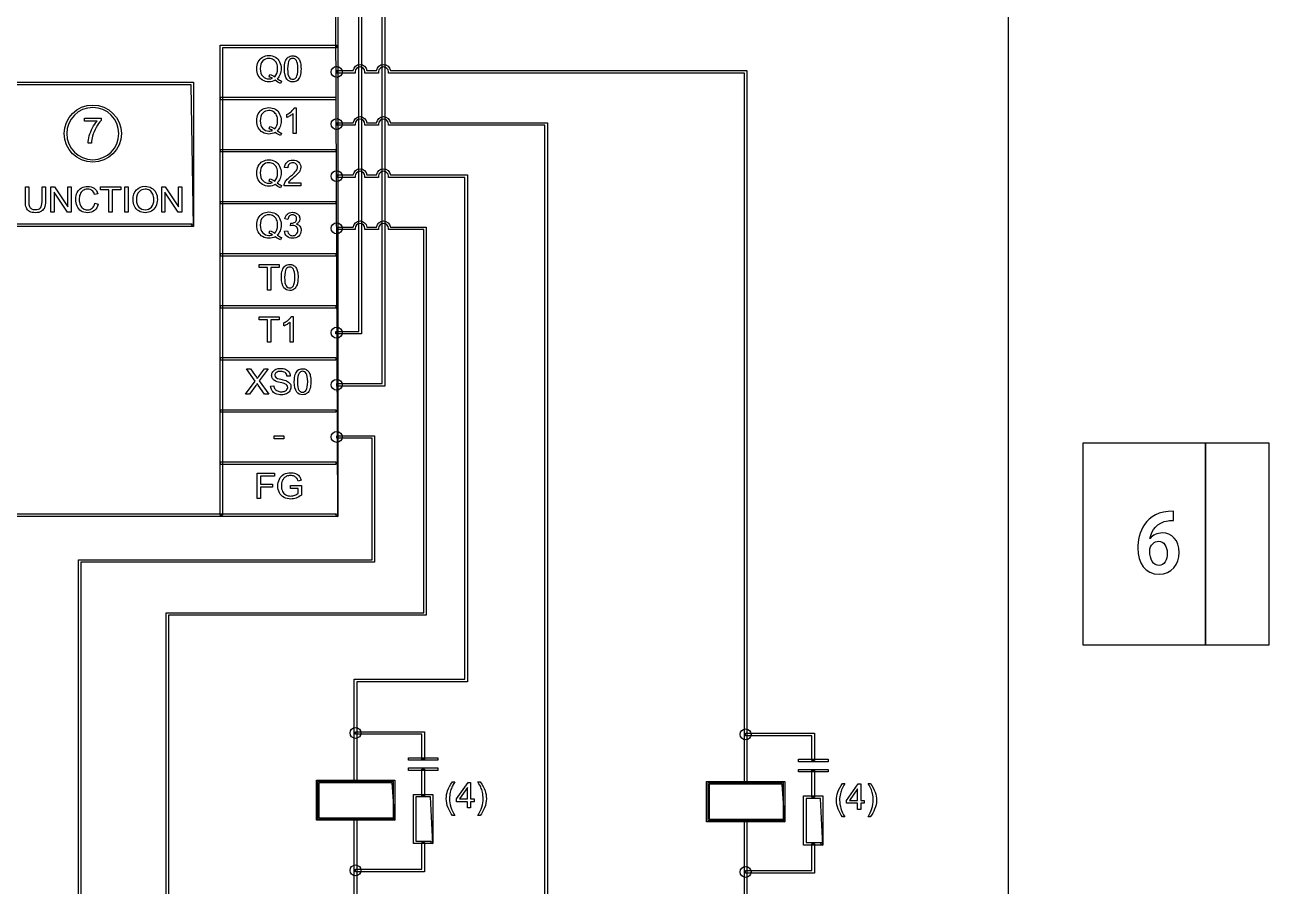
# Model space of a CAD drawing. Extents: x 55 to 793, y 34 to 1048.
# Drawn here: x 467.1 to 793.4, y 632.5 to 858.3 of the extents above; entities that cross this region are included whole.
import ezdxf

# ---------------------------------------------------------------- set-up
doc = ezdxf.new("R2010")
doc.units = 0
doc.layers.add('1', color=7, linetype='CONTINUOUS')

msp = doc.modelspace()

# ---------------------------------------------------------------- linework, layer by layer
at = {"layer": '1', "color": 7}
for points in [[(67.999998, 515.630486), (725.039982, 515.630486), (725.039982, 948.057142), (67.999998, 948.057142)], [(548.88483, 763.612767), (548.88483, 764.279433), (560.827538, 764.279433), (560.827538, 940.425256), (561.494205, 940.425256), (561.494205, 763.612767)], [(420.659676, 729.436381), (420.659676, 882.215017), (549.216966, 882.215017), (549.216966, 729.436381), (548.552899, 881.54835), (421.326342, 881.54835), (421.326342, 730.103047), (548.883632, 730.103047), (548.550299, 729.769714), (549.216966, 729.436381), (548.883632, 729.436381)], [(518.327539, 729.768752), (518.327539, 852.990103), (548.88483, 852.990103), (548.88483, 852.323437), (518.994205, 852.323437), (518.994205, 729.768752)], [(535.183542, 846.785508)], [(536.026651, 846.785508)], [(458.519048, 805.491072), (458.519048, 843.261898), (511.360193, 843.261898), (511.360193, 805.491072), (510.69874, 842.595231), (459.185715, 842.595231), (459.185715, 806.157739), (511.02686, 806.157739), (510.693527, 805.824405), (511.360193, 805.491072), (511.02686, 805.491072)], [(533.319895, 844.206108)], [(518.4275, 838.668767), (518.4275, 839.335433), (548.648854, 839.335433), (548.648854, 838.668767)], [(533.319895, 830.53292)], [(518.4275, 825.014097), (518.4275, 825.680763), (548.648854, 825.680763), (548.648854, 825.014097)], [(484.939504, 822.972767)], [(484.939504, 822.3061)], [(473.980126, 809.184038), (473.980126, 815.864956), (474.887039, 815.864956), (478.396194, 810.61957), (478.396194, 815.864956), (479.243861, 815.864956), (479.243861, 809.184038), (478.336949, 809.184038), (474.827792, 814.433983), (474.827792, 809.184038)], [(489.164758, 809.184038), (489.164758, 815.076554), (486.963559, 815.076554), (486.963559, 815.864956), (492.259195, 815.864956), (492.259195, 815.076554), (490.048882, 815.076554), (490.048882, 809.184038)], [(493.317058, 809.184038), (493.317058, 815.864956), (494.201184, 815.864956), (494.201184, 809.184038)], [(503.0118, 809.184043), (503.0118, 815.864956), (503.918711, 815.864956), (507.427868, 810.61957), (507.427868, 815.864956), (508.275534, 815.864956), (508.275534, 809.184038), (507.368621, 809.184038), (503.859466, 814.433983), (503.859466, 809.184038)], [(533.319895, 816.859734)], [(495.491546, 812.43791)], [(496.403016, 812.424244)], [(485.494036, 811.526461)], [(518.4275, 811.359437), (518.4275, 812.026103), (548.648854, 812.026103), (548.648854, 811.359437)], [(533.319895, 803.186548)], [(535.188095, 804.234766)], [(518.4275, 797.706097), (518.4275, 798.372763), (548.648854, 798.372763), (548.648854, 797.706097)], [(530.731251, 788.797875), (530.731251, 794.69039), (528.530052, 794.69039), (528.530052, 795.478793), (533.825688, 795.478793), (533.825688, 794.69039), (531.615375, 794.69039), (531.615375, 788.797875)], [(534.399537, 792.092762)], [(535.242646, 792.092762)], [(518.4275, 784.051437), (518.4275, 784.718103), (548.648854, 784.718103), (548.648854, 784.051437)], [(530.731251, 775.124688), (530.731251, 781.017204), (528.530052, 781.017204), (528.530052, 781.805607), (533.825688, 781.805607), (533.825688, 781.017204), (531.615375, 781.017204), (531.615375, 775.124688)], [(518.4275, 770.396767), (518.4275, 771.063433), (548.648854, 771.063433), (548.648854, 770.396767)], [(531.577268, 763.597969)], [(537.770776, 764.746389)], [(538.613884, 764.746389)], [(518.4275, 756.743437), (518.4275, 757.410103), (548.648854, 757.410103), (548.648854, 756.743437)], [(481.160873, 544.427688), (481.160873, 718.083931), (558.160871, 718.083931), (558.160871, 749.938097), (548.88483, 749.938097), (548.88483, 750.604763), (558.827538, 750.604763), (558.827538, 717.417264), (481.82754, 717.417264), (481.82754, 544.427688)], [(532.499567, 749.783498), (532.499567, 750.608359), (535.019778, 750.608359), (535.019778, 749.783498)], [(744.559981, 695.786649), (776.639981, 695.786649), (776.639981, 748.666648), (744.559981, 748.666648)], [(776.639981, 695.786649), (793.35998, 695.786649), (793.35998, 748.666648), (776.639981, 748.666648)], [(518.4275, 743.088767), (518.4275, 743.755433), (548.648854, 743.755433), (548.648854, 743.088767)], [(528.040916, 734.10513), (528.040916, 740.786048), (532.54813, 740.786048), (532.54813, 739.997645), (528.92504, 739.997645), (528.92504, 737.928657), (532.060494, 737.928657), (532.060494, 737.140254), (528.92504, 737.140254), (528.92504, 734.10513)], [(764.519534, 716.553419)], [(571.227267, 665.827437), (571.227267, 672.327437), (553.82883, 672.327437), (553.82883, 672.994103), (571.893934, 672.994103), (571.893934, 665.827437)], [(673.502003, 665.446097), (673.502003, 671.946097), (656.10617, 671.946097), (656.10617, 672.612763), (674.16867, 672.612763), (674.16867, 665.446097)], [(567.68483, 665.494097), (567.68483, 666.160763), (575.43483, 666.160763), (575.43483, 665.494097)], [(669.96083, 665.112767), (669.96083, 665.779433), (677.71083, 665.779433), (677.71083, 665.112767)], [(567.68483, 662.827437), (567.68483, 663.494103), (575.43483, 663.494103), (575.43483, 662.827437)], [(571.226167, 656.202437), (571.226167, 663.16077), (571.892833, 663.16077), (571.892833, 656.202437)], [(669.96083, 662.446097), (669.96083, 663.112763), (677.71083, 663.112763), (677.71083, 662.446097)], [(673.502167, 655.818493), (673.502167, 662.77943), (674.168833, 662.77943), (674.168833, 655.818493)], [(543.560713, 649.759303), (543.560713, 660.285342), (564.094565, 660.285342), (564.094565, 649.759303), (563.448739, 659.618676), (544.227379, 659.618676), (544.227379, 650.425969), (563.761232, 650.425969), (563.427899, 650.092636), (564.094565, 649.759303), (563.761232, 649.759303)], [(543.894153, 650.091383), (563.760819, 650.091383), (563.760819, 659.951382), (543.894153, 659.951382)], [(583.193471, 653.011345), (583.193471, 654.610945), (580.294998, 654.610945), (580.294998, 655.362886), (583.343857, 659.692271), (584.013788, 659.692271), (584.013788, 655.362886), (584.916146, 655.362886), (584.916146, 654.610945), (584.013788, 654.610945), (584.013788, 653.011345)], [(645.839363, 649.376489), (645.839363, 659.902529), (666.370603, 659.902529), (666.370603, 649.376489), (665.724776, 659.235862), (646.50603, 659.235862), (646.50603, 650.043156), (666.03727, 650.043156), (665.703936, 649.709823), (666.370603, 649.376489), (666.03727, 649.376489)], [(646.171483, 649.708716), (666.03815, 649.708716), (666.03815, 659.570049), (646.171483, 659.570049)], [(685.469335, 652.628714), (685.469335, 654.228301), (682.570862, 654.228301), (682.570862, 654.980242), (685.619734, 659.309627), (686.289653, 659.309627), (686.289653, 654.980242), (687.192011, 654.980242), (687.192011, 654.228301), (686.289653, 654.228301), (686.289653, 652.628714)], [(569.004788, 643.646097), (569.004788, 656.536721), (574.114163, 656.536721), (574.114163, 643.646097), (573.465726, 655.870055), (569.671455, 655.870055), (569.671455, 644.312763), (573.78083, 644.312763), (573.447497, 643.97943), (574.114163, 643.646097), (573.78083, 643.646097)], [(583.193471, 655.362886), (583.193471, 658.375224), (581.101649, 655.362886)], [(671.282128, 643.264767), (671.282128, 656.152787), (676.391503, 656.152787), (676.391503, 643.264767), (675.743066, 655.486121), (671.948795, 655.486121), (671.948795, 643.931433), (676.05817, 643.931433), (675.724837, 643.5981), (676.391503, 643.264767), (676.05817, 643.264767)], [(685.469335, 654.980242), (685.469335, 657.99258), (683.377513, 654.980242)], [(553.496837, 544.431314), (553.496837, 650.09277), (554.163503, 650.09277), (554.163503, 544.431314)], [(586.519849, 651.047181)], [(655.774167, 544.428853), (655.774167, 649.7101), (656.440833, 649.7101), (656.440833, 544.428853)], [(688.795713, 650.664537)], [(553.82773, 636.284118), (553.82773, 636.950784), (571.226167, 636.950784), (571.226167, 643.97943), (571.892833, 643.97943), (571.892833, 636.284118)], [(656.106334, 635.902788), (656.106334, 636.569454), (673.502167, 636.569454), (673.502167, 643.5981), (674.168833, 643.5981), (674.168833, 635.902788)]]:
    msp.add_lwpolyline(points, close=True, dxfattribs=at)
for points in [[(548.649083, 777.287876), (548.649083, 777.954543), (554.688136, 777.954543), (554.688136, 885.748811), (408.695953, 885.748811), (408.695953, 886.082144)], [(409.224607, 886.415478), (555.354803, 886.415478), (555.354803, 777.287876), (548.649083, 777.287876)], [(531.159713, 844.693733), (531.373909, 845.336304)], [(553.741601, 845.99143), (553.741601, 845.658097), (548.88483, 845.658097), (548.88483, 846.324763), (553.212955, 846.324763)], [(559.879621, 845.99143), (559.879621, 845.658097), (556.304101, 845.658097), (556.304101, 845.99143)], [(556.832746, 846.324763), (559.350976, 846.324763)], [(655.772849, 659.569555), (655.772849, 845.658097), (562.444726, 845.658097), (562.444726, 845.99143)], [(562.973371, 846.324763), (656.439515, 846.324763), (656.439515, 659.569555), (655.772849, 659.569555)], [(534.454673, 843.586322), (534.194905, 842.971095)], [(537.74477, 836.525695), (538.273422, 836.525695), (538.273422, 829.817433)], [(482.784894, 833.102807), (482.784894, 833.891207), (487.109825, 833.891207), (487.109825, 833.253195)], [(486.057076, 833.102807), (482.784894, 833.102807)], [(535.812455, 834.055669), (535.812455, 834.848629)], [(538.273422, 829.817433), (537.4531, 829.817433), (537.4531, 835.044591)], [(553.741601, 832.31677), (553.741601, 831.983437), (548.88483, 831.983437), (548.88483, 832.650103), (553.212955, 832.650103)], [(559.879621, 832.31677), (559.879621, 831.983437), (556.304101, 831.983437), (556.304101, 832.31677)], [(556.832746, 832.650103), (559.350976, 832.650103)], [(603.494203, 615.681362), (603.494203, 831.983437), (562.444726, 831.983437), (562.444726, 832.31677)], [(562.973371, 832.650103), (604.16087, 832.650103), (604.16087, 615.681362), (603.494203, 615.681362)], [(531.159713, 831.020545), (531.373909, 831.663117)], [(534.454673, 829.913135), (534.194905, 829.297908)], [(484.562263, 827.2969), (483.719152, 827.2969)], [(536.076782, 820.83365), (535.233674, 820.920237)], [(553.741601, 818.64343), (553.741601, 818.310097), (548.88483, 818.310097), (548.88483, 818.976763), (553.212955, 818.976763)], [(562.973371, 818.976763), (583.16087, 818.976763), (583.16087, 686.083537), (554.160872, 686.083537), (554.160872, 659.950727), (553.494205, 659.950727)], [(556.832746, 818.976763), (559.350976, 818.976763)], [(467.2651, 812.004972), (467.2651, 815.864956), (468.149225, 815.864956), (468.149225, 812.009529)], [(471.635595, 815.864956), (472.519719, 815.864956), (472.519719, 812.004972)], [(471.635595, 812.009529), (471.635595, 815.864956)], [(531.159713, 817.347359), (531.373909, 817.98993)], [(534.454673, 816.239949), (534.194905, 815.624721)], [(539.494791, 816.93265), (539.494791, 816.144247), (535.078722, 816.144247)], [(536.218061, 816.932649), (539.494791, 816.93265)], [(553.494205, 659.950727), (553.494205, 686.750204), (582.494204, 686.750204), (582.494204, 818.310097), (562.444726, 818.310097), (562.444726, 818.64343)], [(559.879621, 818.64343), (559.879621, 818.310097), (556.304101, 818.310097), (556.304101, 818.64343)], [(486.264228, 814.032945), (485.393775, 813.827869)], [(485.494036, 811.526461), (486.378162, 811.303156)], [(536.090449, 807.301791), (535.270127, 807.447622)], [(536.805957, 805.633791), (536.897103, 806.353836)], [(562.973371, 805.303433), (572.384829, 805.303433), (572.384829, 703.529999), (504.827539, 703.529999), (504.827539, 616.063851), (504.160872, 616.063851)], [(504.160872, 616.063851), (504.160872, 704.196665), (571.718163, 704.196665), (571.718163, 804.636767), (562.444726, 804.636767), (562.444726, 804.9701)], [(531.159713, 803.674173), (531.373909, 804.316744)], [(534.454673, 802.566762), (534.194905, 801.951535)], [(535.188099, 804.234719), (536.008421, 804.34409)], [(553.741601, 804.9701), (553.741601, 804.636767), (548.88483, 804.636767), (548.88483, 805.303433), (553.212955, 805.303433)], [(559.879621, 804.9701), (559.879621, 804.636767), (556.304101, 804.636767), (556.304101, 804.9701)], [(556.832746, 805.303433), (559.350976, 805.303433)], [(535.02845, 779.362924), (535.02845, 780.155884)], [(537.489418, 775.124688), (536.669096, 775.124688), (536.669096, 780.351846)], [(536.960766, 781.83295), (537.489418, 781.83295), (537.489418, 775.124688)], [(524.973601, 761.451502), (527.557616, 764.933235), (525.278944, 768.132421), (526.331691, 768.132421), (527.543944, 766.418897)], [(528.610362, 766.359653), (529.95478, 768.132421), (530.916379, 768.132421), (528.569347, 764.983366), (531.098674, 761.451502), (530.004911, 761.451502), (528.32325, 763.83494)], [(527.712566, 763.780253), (526.035464, 761.451502), (524.973601, 761.451502)], [(531.577268, 763.597963), (532.411262, 763.670881)], [(536.695168, 766.250281), (535.847502, 766.186483)], [(536.822554, 736.725544), (536.822554, 737.50939), (539.652666, 737.513923), (539.652666, 735.034783)], [(539.552404, 738.917554), (538.754869, 738.698807)], [(538.78677, 735.481393), (538.78677, 736.72552), (536.822554, 736.725544)], [(768.269534, 728.397165), (768.269534, 730.834665)], [(762.175784, 723.678415), (762.113284, 723.678419)], [(579.25052, 659.806202), (579.838412, 659.806202)], [(585.931957, 659.806202), (586.519849, 659.806202)], [(681.526385, 659.423558), (682.114277, 659.423558)], [(688.207821, 659.423558), (688.795713, 659.423558)], [(579.838412, 651.047181), (579.25052, 651.047181)], [(586.519849, 651.047181), (585.931957, 651.047181)], [(682.114277, 650.664537), (681.526385, 650.664537)], [(688.795713, 650.664537), (688.207821, 650.664537)]]:
    msp.add_lwpolyline(points, dxfattribs=at)
for points in [[(527.937669, 846.83108), (527.937669, 847.490361), (528.071352, 848.090398), (528.338716, 848.631191)], [(528.338716, 848.631191), (528.60608, 849.171983), (528.985859, 849.583654), (529.478052, 849.866204)], [(529.500839, 848.849939), (529.066372, 848.40029), (528.849139, 847.727337), (528.849139, 846.83108)], [(529.478052, 849.866204), (529.973284, 850.148752), (530.526242, 850.290027), (531.136927, 850.290027)], [(531.141484, 849.528967), (530.482188, 849.528967), (529.935306, 849.302624), (529.500839, 848.849939)], [(531.136927, 850.290027), (531.753687, 850.290027), (532.309683, 850.142676), (532.804915, 849.847975)], [(532.330951, 849.191731), (531.978516, 849.416555), (531.582027, 849.528967), (531.141484, 849.528967)], [(533.1376, 848.252939), (532.955307, 848.657015), (532.686423, 848.969946), (532.330951, 849.191731)], [(532.804915, 849.847975), (533.300146, 849.556311), (533.676887, 849.146159), (533.935136, 848.617519)], [(533.415598, 846.835637), (533.415598, 847.37643), (533.322932, 847.848864), (533.1376, 848.252939)], [(533.935136, 848.617519), (534.196424, 848.091917), (534.327068, 847.497956), (534.327068, 846.835637)], [(535.183542, 846.785508), (535.183542, 847.575429), (535.264055, 848.210405), (535.425081, 848.690435)], [(535.425081, 848.690435), (535.589146, 849.173503), (535.830685, 849.545677), (536.1497, 849.806959)], [(536.450484, 849.041342), (536.167928, 848.634228), (536.026651, 847.882284), (536.026651, 846.785508)], [(536.1497, 849.806959), (536.471751, 850.068241), (536.875836, 850.198882), (537.361953, 850.198882)], [(537.352838, 849.519853), (536.976098, 849.519853), (536.675313, 849.360349), (536.450484, 849.041342)], [(538.309881, 848.977541), (538.054669, 849.339082), (537.735655, 849.519853), (537.352838, 849.519853)], [(537.361953, 850.198882), (537.720464, 850.198882), (538.034921, 850.125966), (538.305324, 849.980134)], [(538.305324, 849.980134), (538.575726, 849.837341), (538.799036, 849.629227), (538.975254, 849.355793)], [(538.697255, 846.785508), (538.697255, 847.885322), (538.56813, 848.616), (538.309881, 848.977541)], [(538.975254, 849.355793), (539.151471, 849.085396), (539.28971, 848.754236), (539.389972, 848.362313)], [(539.389972, 848.362313), (539.490233, 847.973429), (539.540364, 847.447827), (539.540364, 846.785508)], [(528.334159, 845.04464), (528.069833, 845.573281), (527.937669, 846.16876), (527.937669, 846.83108)], [(529.473495, 843.814185), (528.981302, 844.105848), (528.601523, 844.516), (528.334159, 845.04464)], [(528.849139, 846.83108), (528.849139, 845.962165), (529.063334, 845.295289), (529.491724, 844.83045)], [(531.373909, 845.336304), (531.884332, 845.19351), (532.305126, 844.980839), (532.636292, 844.69829)], [(532.636292, 844.69829), (533.15583, 845.172243), (533.415598, 845.884692), (533.415598, 846.835637)], [(534.076414, 845.349975), (533.909311, 844.912481), (533.657138, 844.531191), (533.319895, 844.206108)], [(534.327068, 846.835637), (534.327068, 846.28573), (534.243517, 845.790509), (534.076414, 845.349975)], [(535.844356, 844.06939), (535.403813, 844.625374), (535.183542, 845.530746), (535.183542, 846.785508)], [(536.026651, 846.785508), (536.026651, 845.688731), (536.154256, 844.958052), (536.409468, 844.593473)], [(538.309881, 844.59803), (538.56813, 844.96261), (538.697255, 845.691769), (538.697255, 846.785508)], [(539.540364, 846.785508), (539.540364, 846.001661), (539.459851, 845.368204), (539.298825, 844.885136)], [(547.4515, 845.99143), (547.4515, 846.782097), (548.092833, 847.42343), (548.884833, 847.42343)], [(548.884833, 844.55943), (548.092833, 844.55943), (547.4515, 845.200763), (547.4515, 845.99143)], [(548.884833, 847.42343), (549.674167, 847.42343), (550.3155, 846.782097), (550.3155, 845.99143)], [(550.3155, 845.99143), (550.3155, 845.200763), (549.674167, 844.55943), (548.884833, 844.55943)], [(553.212955, 846.324763), (553.390464, 847.216895), (554.080225, 847.941951), (555.022851, 847.941951)], [(555.022851, 847.275284), (554.31122, 847.275284), (553.741601, 846.703393), (553.741601, 845.99143)], [(555.022851, 847.941951), (555.966412, 847.941951), (556.655174, 847.216895), (556.832746, 846.324763)], [(556.304101, 845.99143), (556.304101, 846.703393), (555.736084, 847.275284), (555.022851, 847.275284)], [(559.350976, 846.324763), (559.528637, 847.21718), (560.218158, 847.941951), (561.160871, 847.941951)], [(561.160871, 847.275284), (560.449241, 847.275284), (559.879621, 846.703061), (559.879621, 845.99143)], [(561.160871, 847.941951), (562.103584, 847.941951), (562.795959, 847.217016), (562.973371, 846.324763)], [(562.444726, 845.99143), (562.444726, 846.703393), (561.872502, 847.275284), (561.160871, 847.275284)], [(531.118698, 843.37669), (530.514089, 843.37669), (529.965688, 843.522522), (529.473495, 843.814185)], [(529.491724, 844.83045), (529.923153, 844.365611), (530.473073, 844.133191), (531.141484, 844.133191)], [(532.759341, 843.791398), (532.26411, 843.514926), (531.717228, 843.37669), (531.118698, 843.37669)], [(531.141484, 844.133191), (531.457459, 844.133191), (531.755206, 844.192435), (532.034723, 844.310924)], [(532.034723, 844.310924), (531.758245, 844.490176), (531.466575, 844.617779), (531.159713, 844.693733)], [(534.194905, 842.971095), (533.714865, 843.14427), (533.236344, 843.417705), (532.759341, 843.791398)], [(533.319895, 844.206108), (533.730055, 843.923559), (534.108315, 843.716963), (534.454673, 843.586322)], [(537.361953, 843.37669), (536.717848, 843.37669), (536.211983, 843.60759), (535.844356, 844.06939)], [(536.409468, 844.593473), (536.667717, 844.231932), (536.985212, 844.051161), (537.361953, 844.051161)], [(537.361953, 844.051161), (537.738693, 844.051161), (538.054669, 844.233451), (538.309881, 844.59803)], [(538.574207, 843.768612), (538.255193, 843.507331), (537.851108, 843.37669), (537.361953, 843.37669)], [(539.298825, 844.885136), (539.137799, 844.405108), (538.896259, 844.032933), (538.574207, 843.768612)], [(477.439504, 829.8061), (477.439504, 833.94492), (480.802031, 837.3061), (484.939504, 837.3061)], [(484.939504, 836.639433), (481.162318, 836.639433), (478.10617, 833.584605), (478.10617, 829.8061)], [(484.939504, 837.3061), (489.076976, 837.3061), (492.439503, 833.94492), (492.439503, 829.8061)], [(491.772837, 829.8061), (491.772837, 833.584605), (488.716689, 836.639433), (484.939504, 836.639433)], [(528.338716, 834.958003), (528.60608, 835.498796), (528.985859, 835.910467), (529.478052, 836.193016)], [(529.500839, 835.176751), (529.066372, 834.727103), (528.849139, 834.05415), (528.849139, 833.157892)], [(529.478052, 836.193016), (529.973284, 836.475565), (530.526242, 836.61684), (531.136927, 836.61684)], [(531.141484, 835.85578), (530.482188, 835.85578), (529.935306, 835.629437), (529.500839, 835.176751)], [(531.136927, 836.61684), (531.753687, 836.61684), (532.309683, 836.469489), (532.804915, 836.174787)], [(532.330951, 835.518544), (531.978516, 835.743368), (531.582027, 835.85578), (531.141484, 835.85578)], [(533.1376, 834.579752), (532.955307, 834.983828), (532.686423, 835.296758), (532.330951, 835.518544)], [(532.804915, 836.174787), (533.300146, 835.883124), (533.676887, 835.472972), (533.935136, 834.944331)], [(535.812455, 834.848629), (536.271228, 835.064339), (536.672275, 835.325621), (537.015595, 835.632475)], [(537.015595, 835.632475), (537.358915, 835.93933), (537.601973, 836.237069), (537.74477, 836.525695)], [(484.87672, 831.352832), (485.247385, 832.04553), (485.640837, 832.628855), (486.057076, 833.102807)], [(487.109825, 833.253195), (486.684472, 832.800511), (486.262157, 832.198957), (485.84288, 831.448533)], [(527.937669, 833.157892), (527.937669, 833.817173), (528.071352, 834.41721), (528.338716, 834.958003)], [(528.334159, 831.371453), (528.069833, 831.900093), (527.937669, 832.495573), (527.937669, 833.157892)], [(528.849139, 833.157892), (528.849139, 832.288978), (529.063334, 831.622101), (529.491724, 831.157263)], [(532.636292, 831.025103), (533.15583, 831.499056), (533.415598, 832.211505), (533.415598, 833.16245)], [(533.415598, 833.16245), (533.415598, 833.703242), (533.322932, 834.175677), (533.1376, 834.579752)], [(533.935136, 834.944331), (534.196424, 834.418729), (534.327068, 833.824769), (534.327068, 833.16245)], [(534.327068, 833.16245), (534.327068, 832.612542), (534.243517, 832.117322), (534.076414, 831.676788)], [(536.673794, 834.479493), (536.35478, 834.291127), (536.067667, 834.149852), (535.812455, 834.055669)], [(537.4531, 835.044591), (537.255615, 834.856225), (536.995846, 834.667859), (536.673794, 834.479493)], [(547.4515, 832.31677), (547.4515, 833.107437), (548.092833, 833.74877), (548.884833, 833.74877)], [(548.884833, 830.88477), (548.092833, 830.88477), (547.4515, 831.526103), (547.4515, 832.31677)], [(548.884833, 833.74877), (549.674167, 833.74877), (550.3155, 833.107437), (550.3155, 832.31677)], [(550.3155, 832.31677), (550.3155, 831.526103), (549.674167, 830.88477), (548.884833, 830.88477)], [(553.212955, 832.650103), (553.390464, 833.542235), (554.080225, 834.267291), (555.022851, 834.267291)], [(555.022851, 833.600624), (554.31122, 833.600624), (553.741601, 833.028733), (553.741601, 832.31677)], [(555.022851, 834.267291), (555.966412, 834.267291), (556.655174, 833.542235), (556.832746, 832.650103)], [(556.304101, 832.31677), (556.304101, 833.028733), (555.736084, 833.600624), (555.022851, 833.600624)], [(559.350976, 832.650103), (559.528637, 833.54252), (560.218158, 834.267291), (561.160871, 834.267291)], [(561.160871, 833.600624), (560.449241, 833.600624), (559.879621, 833.028401), (559.879621, 832.31677)], [(561.160871, 834.267291), (562.103584, 834.267291), (562.795959, 833.542356), (562.973371, 832.650103)], [(562.444726, 832.31677), (562.444726, 833.028733), (561.872502, 833.600624), (561.160871, 833.600624)], [(484.939504, 822.3061), (480.801956, 822.3061), (477.439504, 825.668552), (477.439504, 829.8061)], [(478.10617, 829.8061), (478.10617, 826.028989), (481.162393, 822.972767), (484.939504, 822.972767)], [(483.719152, 827.2969), (483.728266, 827.8225), (483.831566, 828.457474), (484.029052, 829.201821)], [(484.029052, 829.201821), (484.226537, 829.946168), (484.509094, 830.663171), (484.87672, 831.352832)], [(484.87672, 829.133462), (484.712656, 828.574442), (484.607836, 827.962255), (484.562263, 827.2969)], [(485.84288, 831.448533), (485.426641, 830.69811), (485.104588, 829.92642), (484.87672, 829.133462)], [(492.439503, 829.8061), (492.439503, 825.668552), (489.077051, 822.3061), (484.939504, 822.3061)], [(484.939504, 822.972767), (488.716614, 822.972767), (491.772837, 826.028989), (491.772837, 829.8061)], [(529.473495, 830.140997), (528.981302, 830.432661), (528.601523, 830.842813), (528.334159, 831.371453)], [(531.118698, 829.703502), (530.514089, 829.703502), (529.965688, 829.849334), (529.473495, 830.140997)], [(529.491724, 831.157263), (529.923153, 830.692424), (530.473073, 830.460004), (531.141484, 830.460004)], [(532.759341, 830.118211), (532.26411, 829.841739), (531.717228, 829.703502), (531.118698, 829.703502)], [(531.141484, 830.460004), (531.457459, 830.460004), (531.755206, 830.519249), (532.034723, 830.637737)], [(532.034723, 830.637737), (531.758245, 830.816989), (531.466575, 830.944591), (531.159713, 831.020545)], [(531.373909, 831.663117), (531.884332, 831.520323), (532.305126, 831.307652), (532.636292, 831.025103)], [(534.194905, 829.297908), (533.714865, 829.471083), (533.236344, 829.744517), (532.759341, 830.118211)], [(534.076414, 831.676788), (533.909311, 831.239293), (533.657138, 830.858004), (533.319895, 830.53292)], [(533.319895, 830.53292), (533.730055, 830.250371), (534.108315, 830.043776), (534.454673, 829.913135)], [(528.338716, 821.284817), (528.60608, 821.82561), (528.985859, 822.237281), (529.478052, 822.51983)], [(529.478052, 822.51983), (529.973284, 822.802379), (530.526242, 822.943653), (531.136927, 822.943653)], [(531.141484, 822.182594), (530.482188, 822.182594), (529.935306, 821.956251), (529.500839, 821.503565)], [(531.136927, 822.943653), (531.753687, 822.943653), (532.309683, 822.796302), (532.804915, 822.501601)], [(532.330951, 821.845358), (531.978516, 822.070182), (531.582027, 822.182594), (531.141484, 822.182594)], [(532.804915, 822.501601), (533.300146, 822.209937), (533.676887, 821.799785), (533.935136, 821.271145)], [(535.233674, 820.920237), (535.291398, 821.549137), (535.508632, 822.027647), (535.885375, 822.355769)], [(535.885375, 822.355769), (536.262115, 822.686928), (536.76798, 822.852508), (537.40297, 822.852508)], [(537.384741, 822.173479), (536.989771, 822.173479), (536.673795, 822.054991), (536.436814, 821.818014)], [(538.291653, 821.836243), (538.060748, 822.061067), (537.758444, 822.173479), (537.384741, 822.173479)], [(537.40297, 822.852508), (538.044037, 822.852508), (538.551421, 822.674776), (538.925123, 822.319311)], [(538.925123, 822.319311), (539.298826, 821.963846), (539.485677, 821.523312), (539.485677, 820.99771)], [(527.937669, 819.484706), (527.937669, 820.143987), (528.071352, 820.744024), (528.338716, 821.284817)], [(528.334159, 817.698267), (528.069833, 818.226907), (527.937669, 818.822387), (527.937669, 819.484706)], [(529.500839, 821.503565), (529.066372, 821.053917), (528.849139, 820.380964), (528.849139, 819.484706)], [(528.849139, 819.484706), (528.849139, 818.615792), (529.063334, 817.948915), (529.491724, 817.484076)], [(533.1376, 820.906566), (532.955307, 821.310641), (532.686423, 821.623572), (532.330951, 821.845358)], [(532.636292, 817.351916), (533.15583, 817.82587), (533.415598, 818.538319), (533.415598, 819.489263)], [(533.415598, 819.489263), (533.415598, 820.030056), (533.322932, 820.50249), (533.1376, 820.906566)], [(533.935136, 821.271145), (534.196424, 820.745543), (534.327068, 820.151582), (534.327068, 819.489263)], [(534.327068, 819.489263), (534.327068, 818.939356), (534.243517, 818.444135), (534.076414, 818.003602)], [(536.436814, 821.818014), (536.199831, 821.581038), (536.079821, 821.252916), (536.076782, 820.83365)], [(536.787729, 818.614273), (537.513866, 819.209752), (538.00454, 819.680667), (538.259752, 820.027018)], [(538.774732, 819.393561), (538.522558, 819.107973), (538.101763, 818.716051), (537.512347, 818.217792)], [(538.259752, 820.027018), (538.514963, 820.376406), (538.642568, 820.706047), (538.642568, 821.01594)], [(538.642568, 821.01594), (538.642568, 821.341023), (538.525596, 821.614457), (538.291653, 821.836243)], [(539.321613, 820.209307), (539.212236, 819.951063), (539.029943, 819.679148), (538.774732, 819.393561)], [(539.485677, 820.99771), (539.485677, 820.730352), (539.430989, 820.467551), (539.321613, 820.209307)], [(547.4515, 818.64343), (547.4515, 819.434097), (548.092833, 820.07543), (548.884833, 820.07543)], [(548.884833, 820.07543), (549.674167, 820.07543), (550.3155, 819.434097), (550.3155, 818.64343)], [(553.212955, 818.976763), (553.390755, 819.868351), (554.080726, 820.591347), (555.022851, 820.591347)], [(555.022851, 819.92468), (554.310888, 819.92468), (553.741601, 819.355393), (553.741601, 818.64343)], [(555.022851, 820.591347), (555.965911, 820.591347), (556.654882, 819.868351), (556.832746, 818.976763)], [(556.304101, 818.64343), (556.304101, 819.355393), (555.736415, 819.92468), (555.022851, 819.92468)], [(559.350976, 818.976763), (559.528928, 819.868637), (560.218659, 820.591347), (561.160871, 820.591347)], [(561.160871, 819.92468), (560.448909, 819.92468), (559.879621, 819.355061), (559.879621, 818.64343)], [(561.160871, 820.591347), (562.103083, 820.591347), (562.795668, 819.868474), (562.973371, 818.976763)], [(562.444726, 818.64343), (562.444726, 819.355393), (561.872834, 819.92468), (561.160871, 819.92468)], [(480.86833, 814.392967), (481.135695, 814.912492), (481.513955, 815.305934), (482.00311, 815.573293)], [(482.00311, 815.573293), (482.495303, 815.84369), (483.036108, 815.978888), (483.625525, 815.978888)], [(483.625525, 815.978888), (484.293936, 815.978888), (484.856008, 815.808751), (485.311742, 815.468477)], [(496.384786, 815.040096), (496.980279, 815.668996), (497.748951, 815.983445), (498.690803, 815.983445)], [(498.690803, 815.983445), (499.307563, 815.983445), (499.863559, 815.836095), (500.358791, 815.541393)], [(529.473495, 816.467811), (528.981302, 816.759475), (528.601523, 817.169627), (528.334159, 817.698267)], [(531.118698, 816.030316), (530.514089, 816.030316), (529.965688, 816.176148), (529.473495, 816.467811)], [(529.491724, 817.484076), (529.923153, 817.019237), (530.473073, 816.786818), (531.141484, 816.786818)], [(532.759341, 816.445025), (532.26411, 816.168553), (531.717228, 816.030316), (531.118698, 816.030316)], [(531.141484, 816.786818), (531.457459, 816.786818), (531.755206, 816.846062), (532.034723, 816.964551)], [(532.034723, 816.964551), (531.758245, 817.143802), (531.466575, 817.271405), (531.159713, 817.347359)], [(531.373909, 817.98993), (531.884332, 817.847137), (532.305126, 817.634465), (532.636292, 817.351916)], [(534.194905, 815.624721), (533.714865, 815.797896), (533.236344, 816.071331), (532.759341, 816.445025)], [(534.076414, 818.003602), (533.909311, 817.566107), (533.657138, 817.184817), (533.319895, 816.859734)], [(533.319895, 816.859734), (533.730055, 816.577185), (534.108315, 816.37059), (534.454673, 816.239949)], [(535.078722, 816.144247), (535.072678, 816.341727), (535.10458, 816.531612), (535.174429, 816.713902)], [(535.174429, 816.713902), (535.286843, 817.01468), (535.466098, 817.310901), (535.712195, 817.602565)], [(535.712195, 817.602565), (535.96133, 817.894228), (536.319841, 818.231464), (536.787729, 818.614273)], [(536.564419, 817.374702), (536.42466, 817.22887), (536.309207, 817.081519), (536.218061, 816.932649)], [(537.512347, 818.217792), (537.020153, 817.804602), (536.704177, 817.523572), (536.564419, 817.374702)], [(548.884833, 817.21143), (548.092833, 817.21143), (547.4515, 817.852763), (547.4515, 818.64343)], [(550.3155, 818.64343), (550.3155, 817.852763), (549.674167, 817.21143), (548.884833, 817.21143)], [(480.471842, 812.574627), (480.471842, 813.270366), (480.604005, 813.876479), (480.86833, 814.392967)], [(480.822757, 810.78363), (480.588814, 811.339614), (480.471842, 811.936613), (480.471842, 812.574627)], [(481.592949, 813.859769), (481.45319, 813.44658), (481.38331, 813.019718), (481.38331, 812.579184)], [(481.38331, 812.579184), (481.38331, 812.011048), (481.465343, 811.514309), (481.629407, 811.088967)], [(482.317567, 814.853248), (481.974247, 814.607158), (481.732707, 814.275998), (481.592949, 813.859769)], [(483.607296, 815.222386), (483.093835, 815.222386), (482.663925, 815.09934), (482.317567, 814.853248)], [(484.719287, 814.889706), (484.424579, 815.111493), (484.053915, 815.222386), (483.607296, 815.222386)], [(485.393775, 813.827869), (485.238825, 814.313975), (485.013996, 814.667921), (484.719287, 814.889706)], [(485.311742, 815.468477), (485.767477, 815.128203), (486.084972, 814.649692), (486.264228, 814.032945)], [(495.491546, 812.43791), (495.491546, 813.546839), (495.789293, 814.414234), (496.384786, 815.040096)], [(495.874364, 810.769959), (495.619152, 811.29556), (495.491546, 811.851544), (495.491546, 812.43791)], [(497.077502, 814.575262), (496.627844, 814.146882), (496.403016, 813.429876), (496.403016, 812.424244)], [(496.403016, 812.424244), (496.403016, 811.619131), (496.61873, 810.984154), (497.050158, 810.519315)], [(498.69536, 815.222391), (498.069485, 815.222391), (497.530198, 815.006681), (497.077502, 814.575262)], [(499.884827, 814.885154), (499.532392, 815.109979), (499.135903, 815.222391), (498.69536, 815.222391)], [(500.691477, 813.941806), (500.509183, 814.348919), (500.2403, 814.663369), (499.884827, 814.885154)], [(500.322332, 810.52843), (500.753761, 810.996307), (500.969475, 811.660146), (500.969475, 812.519945)], [(500.358791, 815.541393), (500.854023, 815.246691), (501.230763, 814.83502), (501.489012, 814.306379)], [(500.969475, 812.519945), (500.969475, 813.063776), (500.876809, 813.53773), (500.691477, 813.941806)], [(501.880944, 812.515383), (501.880944, 811.837873), (501.744224, 811.231759), (501.470783, 810.697043)], [(501.489012, 814.306379), (501.7503, 813.780777), (501.880944, 813.183779), (501.880944, 812.515383)], [(467.520312, 810.327907), (467.350171, 810.738058), (467.2651, 811.29708), (467.2651, 812.004972)], [(468.372535, 809.393672), (467.974527, 809.609381), (467.690453, 809.920793), (467.520312, 810.327907)], [(468.149225, 812.009529), (468.149225, 811.42924), (468.202394, 811.000859), (468.308732, 810.724386)], [(468.308732, 810.724386), (468.418109, 810.450952), (468.603441, 810.2398), (468.864728, 810.09093)], [(469.90836, 809.070108), (469.282485, 809.070108), (468.770543, 809.177962), (468.372535, 809.393672)], [(468.864728, 810.09093), (469.129055, 809.94206), (469.451107, 809.867625), (469.830886, 809.867625)], [(469.830886, 809.867625), (470.481067, 809.867625), (470.944397, 810.014976), (471.220876, 810.309678)], [(471.466973, 809.439244), (471.072003, 809.193153), (470.552465, 809.070108), (469.90836, 809.070108)], [(471.220876, 810.309678), (471.497355, 810.604379), (471.635595, 811.170996), (471.635595, 812.009529)], [(472.291852, 810.40538), (472.13994, 810.010419), (471.86498, 809.688374), (471.466973, 809.439244)], [(472.519719, 812.004972), (472.519719, 811.333538), (472.443763, 810.80034), (472.291852, 810.40538)], [(481.852717, 809.507603), (481.403059, 809.802304), (481.059739, 810.227647), (480.822757, 810.78363)], [(481.629407, 811.088967), (481.79651, 810.666662), (482.054759, 810.350693), (482.404156, 810.14106)], [(483.611853, 809.070108), (482.891792, 809.070108), (482.305414, 809.21594), (481.852717, 809.507603)], [(482.404156, 810.14106), (482.753552, 809.931427), (483.131812, 809.82661), (483.538936, 809.82661)], [(483.538936, 809.82661), (484.034166, 809.82661), (484.453442, 809.969403), (484.796762, 810.25499)], [(485.375546, 809.639763), (484.895505, 809.259993), (484.307608, 809.070108), (483.611853, 809.070108)], [(484.796762, 810.25499), (485.140082, 810.540578), (485.372507, 810.964401), (485.494036, 811.526461)], [(486.378162, 811.303156), (486.192829, 810.577035), (485.858624, 810.022571), (485.375546, 809.639763)], [(497.000027, 809.525832), (496.504796, 809.829648), (496.129574, 810.244357), (495.874364, 810.769959)], [(498.686246, 809.070108), (498.057332, 809.070108), (497.495259, 809.222016), (497.000027, 809.525832)], [(497.050158, 810.519315), (497.484625, 810.057515), (498.028469, 809.826615), (498.681688, 809.826615)], [(498.681688, 809.826615), (499.34706, 809.826615), (499.893941, 810.060554), (500.322332, 810.52843)], [(500.30866, 809.480259), (499.807352, 809.206825), (499.266547, 809.070108), (498.686246, 809.070108)], [(501.470783, 810.697043), (501.197343, 810.162327), (500.809969, 809.756732), (500.30866, 809.480259)], [(529.478052, 808.846644), (529.973284, 809.129193), (530.526242, 809.270467), (531.136927, 809.270467)], [(531.136927, 809.270467), (531.753687, 809.270467), (532.309683, 809.123116), (532.804915, 808.828415)], [(535.953729, 808.72365), (536.309202, 809.027466), (536.751265, 809.179374), (537.279917, 809.179374)], [(537.279917, 809.179374), (537.644504, 809.179374), (537.980229, 809.100382), (538.28709, 808.942398)], [(527.937669, 805.81152), (527.937669, 806.470801), (528.071352, 807.070838), (528.338716, 807.611631)], [(528.334159, 804.025081), (528.069833, 804.553721), (527.937669, 805.1492), (527.937669, 805.81152)], [(528.338716, 807.611631), (528.60608, 808.152424), (528.985859, 808.564095), (529.478052, 808.846644)], [(529.500839, 807.830379), (529.066372, 807.38073), (528.849139, 806.707778), (528.849139, 805.81152)], [(528.849139, 805.81152), (528.849139, 804.942606), (529.063334, 804.275729), (529.491724, 803.81089)], [(531.141484, 808.509407), (530.482188, 808.509407), (529.935306, 808.283064), (529.500839, 807.830379)], [(532.330951, 808.172172), (531.978516, 808.396995), (531.582027, 808.509407), (531.141484, 808.509407)], [(533.1376, 807.233379), (532.955307, 807.637455), (532.686423, 807.950386), (532.330951, 808.172172)], [(532.636292, 803.678731), (533.15583, 804.152683), (533.415598, 804.865132), (533.415598, 805.816077)], [(532.804915, 808.828415), (533.300146, 808.536751), (533.676887, 808.126599), (533.935136, 807.597959)], [(533.415598, 805.816077), (533.415598, 806.35687), (533.322932, 806.829304), (533.1376, 807.233379)], [(533.935136, 807.597959), (534.196424, 807.072357), (534.327068, 806.478397), (534.327068, 805.816077)], [(534.327068, 805.816077), (534.327068, 805.26617), (534.243517, 804.770949), (534.076414, 804.330416)], [(535.270127, 807.447622), (535.370389, 807.997529), (535.598257, 808.422872), (535.953729, 808.72365)], [(536.500611, 808.204124), (536.287935, 808.003606), (536.151214, 807.702828), (536.090449, 807.301791)], [(537.298146, 808.504902), (536.979132, 808.504902), (536.713287, 808.404643), (536.500611, 808.204124)], [(536.897103, 806.353836), (536.951787, 806.347791), (536.995841, 806.344769), (537.029263, 806.344769)], [(537.029263, 806.344769), (537.378659, 806.344769), (537.693116, 806.435914), (537.972634, 806.618204)], [(538.086567, 808.208681), (537.883006, 808.406162), (537.620199, 808.504902), (537.298146, 808.504902)], [(537.972634, 806.618204), (538.25215, 806.800493), (538.391909, 807.081523), (538.391909, 807.461293)], [(538.391909, 807.461293), (538.391909, 807.762072), (538.290128, 808.011201), (538.086567, 808.208681)], [(538.28709, 808.942398), (538.593952, 808.787451), (538.827896, 808.57478), (538.988922, 808.304384)], [(539.002594, 806.654662), (538.847644, 806.417685), (538.618257, 806.229319), (538.314434, 806.089564)], [(538.314434, 806.089564), (538.709404, 805.998418), (539.016265, 805.808533), (539.235019, 805.519909)], [(538.988922, 808.304384), (539.152986, 808.033987), (539.235019, 807.746881), (539.235019, 807.443064)], [(539.235019, 807.443064), (539.235019, 807.154439), (539.157544, 806.891638), (539.002594, 806.654662)], [(547.4515, 804.9701), (547.4515, 805.759433), (548.092833, 806.400767), (548.884833, 806.400767)], [(548.884833, 806.400767), (549.674167, 806.400767), (550.3155, 805.759433), (550.3155, 804.9701)], [(553.212955, 805.303433), (553.390755, 806.195021), (554.080726, 806.918017), (555.022851, 806.918017)], [(555.022851, 806.25135), (554.310888, 806.25135), (553.741601, 805.682063), (553.741601, 804.9701)], [(555.022851, 806.918017), (555.965911, 806.918017), (556.654882, 806.195021), (556.832746, 805.303433)], [(556.304101, 804.9701), (556.304101, 805.682063), (555.736415, 806.25135), (555.022851, 806.25135)], [(559.350976, 805.303433), (559.528928, 806.195307), (560.218659, 806.918017), (561.160871, 806.918017)], [(561.160871, 806.25135), (560.448909, 806.25135), (559.879621, 805.681731), (559.879621, 804.9701)], [(561.160871, 806.918017), (562.103083, 806.918017), (562.795668, 806.195144), (562.973371, 805.303433)], [(562.444726, 804.9701), (562.444726, 805.682063), (561.872834, 806.25135), (561.160871, 806.25135)], [(529.473495, 802.794625), (528.981302, 803.086289), (528.601523, 803.49644), (528.334159, 804.025081)], [(531.118698, 802.357129), (530.514089, 802.357129), (529.965688, 802.502961), (529.473495, 802.794625)], [(529.491724, 803.81089), (529.923153, 803.346051), (530.473073, 803.113631), (531.141484, 803.113631)], [(532.759341, 802.771839), (532.26411, 802.495366), (531.717228, 802.357129), (531.118698, 802.357129)], [(531.141484, 803.113631), (531.457459, 803.113631), (531.755206, 803.172876), (532.034723, 803.291364)], [(532.034723, 803.291364), (531.758245, 803.470616), (531.466575, 803.598219), (531.159713, 803.674173)], [(531.373909, 804.316744), (531.884332, 804.17395), (532.305126, 803.961279), (532.636292, 803.678731)], [(534.194905, 801.951535), (533.714865, 802.12471), (533.236344, 802.398145), (532.759341, 802.771839)], [(534.076414, 804.330416), (533.909311, 803.892921), (533.657138, 803.511632), (533.319895, 803.186548)], [(533.319895, 803.186548), (533.730055, 802.903999), (534.108315, 802.697404), (534.454673, 802.566762)], [(535.84891, 802.876707), (535.463055, 803.226096), (535.242783, 803.678783), (535.188095, 804.234766)], [(537.311818, 802.352624), (536.72544, 802.352624), (536.237804, 802.527318), (535.84891, 802.876707)], [(536.008421, 804.34409), (536.102607, 803.879251), (536.262114, 803.543534), (536.486943, 803.336939)], [(536.486943, 803.336939), (536.71481, 803.133382), (536.991289, 803.031604), (537.316379, 803.031604)], [(537.384739, 805.724935), (537.229789, 805.724935), (537.036862, 805.694554), (536.805957, 805.633791)], [(538.925118, 802.958738), (538.499766, 802.554662), (537.962, 802.352624), (537.311818, 802.352624)], [(537.316379, 803.031604), (537.702234, 803.031604), (538.027325, 803.165283), (538.291652, 803.432642)], [(538.323553, 805.355798), (538.077457, 805.60189), (537.764519, 805.724935), (537.384739, 805.724935)], [(538.291652, 803.432642), (538.559015, 803.7), (538.692697, 804.031159), (538.692697, 804.42612)], [(538.692697, 804.42612), (538.692697, 804.802853), (538.569649, 805.112745), (538.323553, 805.355798)], [(539.563147, 804.444399), (539.563147, 803.861072), (539.350471, 803.365851), (538.925118, 802.958738)], [(539.235019, 805.519909), (539.453771, 805.234321), (539.563147, 804.875818), (539.563147, 804.444399)], [(548.884833, 803.536767), (548.092833, 803.536767), (547.4515, 804.1781), (547.4515, 804.9701)], [(550.3155, 804.9701), (550.3155, 804.1781), (549.674167, 803.536767), (548.884833, 803.536767)], [(534.399537, 792.092762), (534.399537, 792.882683), (534.48005, 793.517659), (534.641077, 793.997689)], [(534.641077, 793.997689), (534.805141, 794.480757), (535.04668, 794.852931), (535.365694, 795.114213)], [(535.666479, 794.348596), (535.383924, 793.941482), (535.242646, 793.189538), (535.242646, 792.092762)], [(535.365694, 795.114213), (535.687746, 795.375495), (536.091831, 795.506136), (536.577948, 795.506136)], [(536.568833, 794.827107), (536.192093, 794.827107), (535.891308, 794.667603), (535.666479, 794.348596)], [(537.525876, 794.284795), (537.270664, 794.646336), (536.95165, 794.827107), (536.568833, 794.827107)], [(536.577948, 795.506136), (536.936459, 795.506136), (537.250916, 795.43322), (537.521319, 795.287388)], [(537.521319, 795.287388), (537.791721, 795.144595), (538.015031, 794.936481), (538.191248, 794.663047)], [(537.91325, 792.092762), (537.91325, 793.192576), (537.784125, 793.923254), (537.525876, 794.284795)], [(538.191248, 794.663047), (538.367465, 794.39265), (538.505705, 794.06149), (538.605967, 793.669567)], [(538.605967, 793.669567), (538.706229, 793.280682), (538.75636, 792.75508), (538.75636, 792.092762)], [(535.060352, 789.376644), (534.619809, 789.932628), (534.399537, 790.838), (534.399537, 792.092762)], [(535.242646, 792.092762), (535.242646, 790.995985), (535.370252, 790.265306), (535.625464, 789.900727)], [(535.625464, 789.900727), (535.883713, 789.539186), (536.201207, 789.358415), (536.577948, 789.358415)], [(536.577948, 789.358415), (536.954688, 789.358415), (537.270664, 789.540705), (537.525876, 789.905284)], [(537.525876, 789.905284), (537.784125, 790.269864), (537.91325, 790.999023), (537.91325, 792.092762)], [(538.51482, 790.19239), (538.353794, 789.712362), (538.112255, 789.340187), (537.790202, 789.075866)], [(538.75636, 792.092762), (538.75636, 791.308915), (538.675847, 790.675458), (538.51482, 790.19239)], [(536.577948, 788.683943), (535.933843, 788.683943), (535.427977, 788.914843), (535.060352, 789.376644)], [(537.790202, 789.075866), (537.471188, 788.814584), (537.067103, 788.683943), (536.577948, 788.683943)], [(535.02845, 780.155884), (535.487223, 780.371594), (535.88827, 780.632876), (536.23159, 780.93973)], [(535.88979, 779.786748), (535.570775, 779.598382), (535.283662, 779.457107), (535.02845, 779.362924)], [(536.669096, 780.351846), (536.47161, 780.16348), (536.211841, 779.975114), (535.88979, 779.786748)], [(536.23159, 780.93973), (536.57491, 781.246584), (536.817969, 781.544324), (536.960766, 781.83295)], [(547.4515, 777.62077), (547.4515, 778.411437), (548.092833, 779.05277), (548.884833, 779.05277)], [(548.884833, 776.18877), (548.092833, 776.18877), (547.4515, 776.830103), (547.4515, 777.62077)], [(548.884833, 779.05277), (549.674167, 779.05277), (550.3155, 778.411437), (550.3155, 777.62077)], [(550.3155, 777.62077), (550.3155, 776.830103), (549.674167, 776.18877), (548.884833, 776.18877)], [(531.83248, 766.405228), (531.83248, 766.742464), (531.928184, 767.056914), (532.119592, 767.348578)], [(532.119592, 767.348578), (532.311001, 767.643279), (532.590518, 767.866583), (532.958145, 768.018491)], [(533.049291, 767.170847), (532.806233, 766.976405), (532.684704, 766.740947), (532.684704, 766.464474)], [(532.958145, 768.018491), (533.325771, 768.1704), (533.734412, 768.246354), (534.18407, 768.246354)], [(534.220528, 767.467068), (533.6858, 767.467068), (533.295388, 767.368328), (533.049291, 767.170847)], [(534.18407, 768.246354), (534.679302, 768.246354), (535.115288, 768.165842), (535.492028, 768.00482)], [(535.382652, 767.143504), (535.121364, 767.359213), (534.733989, 767.467068), (534.220528, 767.467068)], [(535.847502, 766.186483), (535.801928, 766.608788), (535.646979, 766.927795), (535.382652, 767.143504)], [(535.492028, 768.00482), (535.871807, 767.846835), (536.163478, 767.612897), (536.367039, 767.303004)], [(536.367039, 767.303004), (536.5706, 766.993112), (536.679977, 766.642205), (536.695168, 766.250281)], [(537.770776, 764.746389), (537.770776, 765.536311), (537.851288, 766.171287), (538.012314, 766.651316)], [(538.012314, 766.651316), (538.176378, 767.134384), (538.417918, 767.506559), (538.736932, 767.76784)], [(539.037716, 767.002224), (538.755162, 766.59511), (538.613884, 765.843165), (538.613884, 764.746389)], [(538.736932, 767.76784), (539.058984, 768.029123), (539.463069, 768.159764), (539.949186, 768.159764)], [(539.940071, 767.480734), (539.563331, 767.480734), (539.262546, 767.321231), (539.037716, 767.002224)], [(540.897114, 766.938422), (540.641903, 767.299964), (540.322888, 767.480734), (539.940071, 767.480734)], [(539.949186, 768.159764), (540.307697, 768.159764), (540.622154, 768.086848), (540.892557, 767.941016)], [(540.892557, 767.941016), (541.162959, 767.798222), (541.386269, 767.590108), (541.562486, 767.316674)], [(541.284488, 764.746389), (541.284488, 765.846204), (541.155364, 766.576881), (540.897114, 766.938422)], [(541.562486, 767.316674), (541.738703, 767.046278), (541.876943, 766.715118), (541.977205, 766.323195)], [(527.543944, 766.418897), (527.796117, 766.063432), (527.975373, 765.789997), (528.08171, 765.598593)], [(528.03158, 764.28155), (527.882707, 764.038497), (527.776369, 763.871398), (527.712566, 763.780253)], [(528.32325, 763.83494), (528.229065, 763.971658), (528.131842, 764.120528), (528.03158, 764.28155)], [(528.08171, 765.598593), (528.230584, 765.841646), (528.406801, 766.095332), (528.610362, 766.359653)], [(531.941857, 762.394856), (531.710951, 762.750322), (531.589421, 763.151359), (531.577268, 763.597969)], [(532.064904, 765.571253), (531.909955, 765.820382), (531.83248, 766.098373), (531.83248, 766.405228)], [(532.780408, 764.951467), (532.461394, 765.118566), (532.222893, 765.325161), (532.064904, 765.571253)], [(532.411262, 763.670881), (532.450756, 763.336684), (532.541903, 763.06173), (532.684704, 762.846021)], [(532.684704, 766.464474), (532.684704, 766.22446), (532.771294, 766.026979), (532.944473, 765.872033)], [(534.070137, 764.532201), (533.456414, 764.681071), (533.026504, 764.820827), (532.780408, 764.951467)], [(532.944473, 765.872033), (533.114614, 765.717087), (533.558195, 765.557583), (534.275218, 765.393522)], [(535.259605, 764.208637), (535.080348, 764.278511), (534.683859, 764.386366), (534.070137, 764.532201)], [(534.275218, 765.393522), (534.995278, 765.2325), (535.48899, 765.091225), (535.756354, 764.969698)], [(535.861174, 763.812157), (535.739644, 763.970141), (535.539121, 764.102301), (535.259605, 764.208637)], [(535.756354, 764.969698), (536.145248, 764.790447), (536.432361, 764.562585), (536.617693, 764.286113)], [(536.043468, 763.265288), (536.043468, 763.474921), (535.982703, 763.65721), (535.861174, 763.812157)], [(536.617693, 764.286113), (536.803025, 764.012678), (536.895691, 763.696709), (536.895691, 763.338206)], [(538.43159, 762.030272), (537.991047, 762.586255), (537.770776, 763.491628), (537.770776, 764.746389)], [(538.613884, 764.746389), (538.613884, 763.649612), (538.74149, 762.918934), (538.996701, 762.554355)], [(540.897114, 762.558912), (541.155364, 762.923491), (541.284488, 763.65265), (541.284488, 764.746389)], [(542.127597, 764.746389), (542.127597, 763.962543), (542.047084, 763.329086), (541.886057, 762.846018)], [(541.977205, 766.323195), (542.077466, 765.93431), (542.127597, 765.408708), (542.127597, 764.746389)], [(547.4515, 763.9461), (547.4515, 764.736767), (548.092833, 765.3781), (548.884833, 765.3781)], [(548.884833, 762.5141), (548.092833, 762.5141), (547.4515, 763.155433), (547.4515, 763.9461)], [(548.884833, 765.3781), (549.674167, 765.3781), (550.3155, 764.736767), (550.3155, 763.9461)], [(550.3155, 763.9461), (550.3155, 763.155433), (549.674167, 762.5141), (548.884833, 762.5141)], [(532.903456, 761.601896), (532.496333, 761.778109), (532.1758, 762.042429), (531.941857, 762.394856)], [(532.684704, 762.846021), (532.830539, 762.63335), (533.055367, 762.460174), (533.359191, 762.326495)], [(534.425609, 761.337576), (533.821002, 761.337576), (533.313617, 761.425682), (532.903456, 761.601896)], [(533.359191, 762.326495), (533.663014, 762.195854), (534.004815, 762.130533), (534.384593, 762.130533)], [(534.384593, 762.130533), (534.721837, 762.130533), (535.019584, 762.180663), (535.277834, 762.280923)], [(535.710781, 761.597339), (535.331002, 761.424163), (534.902612, 761.337576), (534.425609, 761.337576)], [(535.277834, 762.280923), (535.536083, 762.381183), (535.727491, 762.5179), (535.852059, 762.691075)], [(536.590349, 762.331055), (536.386787, 762.018124), (536.093598, 761.773552), (535.710781, 761.597339)], [(535.852059, 762.691075), (535.979665, 762.867289), (536.043468, 763.058693), (536.043468, 763.265288)], [(536.895691, 763.338206), (536.895691, 762.982741), (536.79391, 762.647024), (536.590349, 762.331055)], [(539.949186, 761.33757), (539.305081, 761.33757), (538.799216, 761.568471), (538.43159, 762.030272)], [(538.996701, 762.554355), (539.254951, 762.192814), (539.572446, 762.012043), (539.949186, 762.012043)], [(539.949186, 762.012043), (540.325927, 762.012043), (540.641903, 762.194333), (540.897114, 762.558912)], [(541.16144, 761.729494), (540.842426, 761.468212), (540.438341, 761.33757), (539.949186, 761.33757)], [(541.886057, 762.846018), (541.725032, 762.365988), (541.483493, 761.993814), (541.16144, 761.729494)], [(547.4515, 750.27143), (547.4515, 751.062097), (548.092833, 751.70343), (548.884833, 751.70343)], [(548.884833, 751.70343), (549.674167, 751.70343), (550.3155, 751.062097), (550.3155, 750.27143)], [(548.884833, 748.83943), (548.092833, 748.83943), (547.4515, 749.480763), (547.4515, 750.27143)], [(550.3155, 750.27143), (550.3155, 749.480763), (549.674167, 748.83943), (548.884833, 748.83943)], [(535.054304, 740.489804), (535.564726, 740.763238), (536.152624, 740.899955), (536.817997, 740.899955)], [(536.817997, 740.899955), (537.301075, 740.899955), (537.737061, 740.820963), (538.125955, 740.662978)], [(538.125955, 740.662978), (538.517886, 740.508032), (538.824748, 740.290803), (539.046539, 740.011293)], [(533.472905, 737.413665), (533.472905, 738.063831), (533.608106, 738.669944), (533.878509, 739.232004)], [(533.883067, 735.631782), (533.609626, 736.163461), (533.472905, 736.757421), (533.472905, 737.413665)], [(533.878509, 739.232004), (534.15195, 739.797102), (534.543881, 740.216369), (535.054304, 740.489804)], [(534.639586, 738.812738), (534.469445, 738.399548), (534.384375, 737.951419), (534.384375, 737.468351)], [(534.384375, 737.468351), (534.384375, 736.872871), (534.486155, 736.374612), (534.689717, 735.973575)], [(535.058861, 739.473538), (534.879605, 739.273019), (534.739847, 739.052752), (534.639586, 738.812738)], [(535.774365, 739.956605), (535.479656, 739.835079), (535.241155, 739.674057), (535.058861, 739.473538)], [(536.822554, 740.143452), (536.41847, 740.143452), (536.069073, 740.08117), (535.774365, 739.956605)], [(537.743138, 739.965719), (537.466659, 740.084208), (537.159798, 740.143452), (536.822554, 740.143452)], [(538.381166, 739.500882), (538.232293, 739.695324), (538.019617, 739.85027), (537.743138, 739.965719)], [(538.754869, 738.698807), (538.654607, 739.039081), (538.530039, 739.306439), (538.381166, 739.500882)], [(539.046539, 740.011293), (539.26833, 739.731782), (539.436951, 739.367202), (539.552404, 738.917554)], [(535.09532, 734.410441), (534.560591, 734.69299), (534.156507, 735.100104), (533.883067, 735.631782)], [(534.689717, 735.973575), (534.896316, 735.572538), (535.195582, 735.274799), (535.587513, 735.080356)], [(536.886356, 733.991174), (536.230099, 733.991174), (535.633087, 734.13093), (535.09532, 734.410441)], [(535.587513, 735.080356), (535.979445, 734.885913), (536.395683, 734.788692), (536.836226, 734.788692)], [(536.836226, 734.788692), (537.219043, 734.788692), (537.592745, 734.861607), (537.957332, 735.007439)], [(538.308249, 734.250937), (537.846438, 734.077762), (537.372473, 733.991174), (536.886356, 733.991174)], [(537.957332, 735.007439), (538.321921, 735.156309), (538.5984, 735.314294), (538.78677, 735.481393)], [(539.652666, 735.034783), (539.218199, 734.688432), (538.77006, 734.42715), (538.308249, 734.250937)], [(768.269534, 730.834665), (760.59766, 730.834665), (758.94141, 724.803415), (758.94141, 721.13154)], [(762.113284, 723.678419), (762.519534, 725.803419), (763.925784, 727.897169), (766.878909, 728.303418)], [(766.878909, 728.303418), (767.410159, 728.365912), (767.863284, 728.397165), (768.269534, 728.397165)], [(765.363284, 725.100289), (763.988284, 725.100289), (762.878909, 724.537789), (762.175784, 723.678415)], [(769.769534, 719.990915), (769.769534, 723.209665), (767.863284, 725.100289), (765.363284, 725.100289)], [(758.94141, 721.13154), (758.94141, 717.19404), (760.894534, 714.272165), (764.535159, 714.272165)], [(762.06641, 720.287794), (762.06641, 722.100294), (763.425784, 722.912794), (764.363284, 722.912794)], [(764.363284, 722.912794), (765.832034, 722.912794), (766.644534, 721.522169), (766.644534, 719.850294)], [(764.519534, 716.553419), (762.957034, 716.553419), (762.113284, 718.209669), (762.06641, 720.287794)], [(766.644534, 719.850294), (766.644534, 718.037794), (765.894534, 716.553419), (764.519534, 716.553419)], [(764.535159, 714.272165), (767.800784, 714.272165), (769.769534, 716.959665), (769.769534, 719.990915)], [(552.395497, 672.66077), (552.395497, 673.451437), (553.038163, 674.09277), (553.82883, 674.09277)], [(553.82883, 671.22877), (553.038163, 671.22877), (552.395497, 671.86877), (552.395497, 672.66077)], [(553.82883, 674.09277), (554.618163, 674.09277), (555.26083, 673.451437), (555.26083, 672.66077)], [(555.26083, 672.66077), (555.26083, 671.86877), (554.618163, 671.22877), (553.82883, 671.22877)], [(654.67283, 672.27943), (654.67283, 673.068763), (655.314163, 673.710097), (656.106163, 673.710097)], [(656.106163, 670.846097), (655.314163, 670.846097), (654.67283, 671.48743), (654.67283, 672.27943)], [(656.106163, 673.710097), (656.895497, 673.710097), (657.53683, 673.068763), (657.53683, 672.27943)], [(657.53683, 672.27943), (657.53683, 671.48743), (656.895497, 670.846097), (656.106163, 670.846097)], [(577.983577, 657.509352), (578.257016, 658.278009), (578.679331, 659.043625), (579.25052, 659.806202)], [(579.838412, 659.806202), (579.470786, 659.174262), (579.227729, 658.723095), (579.109241, 658.452702)], [(586.665688, 658.439022), (586.547191, 658.712456), (586.302614, 659.168182), (585.931957, 659.806202)], [(586.519849, 659.806202), (587.091039, 659.043625), (587.513353, 658.278009), (587.786792, 657.509352)], [(680.259441, 657.126709), (680.53288, 657.895365), (680.955195, 658.660981), (681.526385, 659.423558)], [(682.114277, 659.423558), (681.746651, 658.791618), (681.503594, 658.340452), (681.385105, 658.070058)], [(688.941553, 658.056392), (688.823064, 658.329825), (688.578487, 658.785547), (688.207821, 659.423558)], [(688.795713, 659.423558), (689.366903, 658.660981), (689.789217, 657.895365), (690.062657, 657.126709)], [(577.632658, 655.431244), (577.632658, 656.154328), (577.749631, 656.847031), (577.983577, 657.509352)], [(578.671735, 657.140215), (578.541087, 656.572078), (578.475762, 656.000901), (578.475762, 655.426684)], [(579.109241, 658.452702), (578.923908, 658.033433), (578.778073, 657.595937), (578.671735, 657.140215)], [(587.098634, 657.126535), (586.995337, 657.582266), (586.851021, 658.019762), (586.665688, 658.439022)], [(587.294594, 655.426684), (587.294594, 655.997861), (587.229274, 656.564478), (587.098634, 657.126535)], [(587.786792, 657.509352), (588.020738, 656.847031), (588.137711, 656.154328), (588.137711, 655.431244)], [(679.908522, 655.048601), (679.908522, 655.771685), (680.025495, 656.464387), (680.259441, 657.126709)], [(680.947599, 656.757571), (680.816951, 656.189434), (680.751627, 655.618262), (680.751627, 655.044054)], [(681.385105, 658.070058), (681.199772, 657.650789), (681.053937, 657.213293), (680.947599, 656.757571)], [(689.374498, 656.743905), (689.271201, 657.199627), (689.126886, 657.637122), (688.941553, 658.056392)], [(689.570471, 655.044054), (689.570471, 655.615222), (689.505147, 656.181839), (689.374498, 656.743905)], [(690.062657, 657.126709), (690.296603, 656.464387), (690.413576, 655.771685), (690.413576, 655.048601)], [(578.102057, 653.05237), (577.789124, 653.817987), (577.632658, 654.610945), (577.632658, 655.431244)], [(579.25052, 651.047181), (578.797819, 651.618357), (578.414998, 652.286754), (578.102057, 653.05237)], [(578.475762, 655.426684), (578.475762, 653.965334), (578.929979, 652.5055), (579.838412, 651.047181)], [(585.931957, 651.047181), (586.840381, 652.5055), (587.294594, 653.965334), (587.294594, 655.426684)], [(587.663739, 653.05237), (587.350807, 652.286754), (586.96951, 651.618357), (586.519849, 651.047181)], [(588.137711, 655.431244), (588.137711, 654.610945), (587.979721, 653.817987), (587.663739, 653.05237)], [(680.377934, 652.669727), (680.064993, 653.435343), (679.908522, 654.228301), (679.908522, 655.048601)], [(681.526385, 650.664537), (681.073684, 651.235714), (680.690867, 651.90411), (680.377934, 652.669727)], [(680.751627, 655.044054), (680.751627, 653.582695), (681.205843, 652.122856), (682.114277, 650.664537)], [(688.207821, 650.664537), (689.116255, 652.122856), (689.570471, 653.582695), (689.570471, 655.044054)], [(689.939617, 652.669727), (689.626676, 651.90411), (689.245374, 651.235714), (688.795713, 650.664537)], [(690.413576, 655.048601), (690.413576, 654.228301), (690.25559, 653.435343), (689.939617, 652.669727)], [(552.395497, 636.6181), (552.395497, 637.4101), (553.038163, 638.051433), (553.82883, 638.051433)], [(553.82883, 635.187433), (553.038163, 635.187433), (552.395497, 635.828767), (552.395497, 636.6181)], [(553.82883, 638.051433), (554.618163, 638.051433), (555.26083, 637.4101), (555.26083, 636.6181)], [(555.26083, 636.6181), (555.26083, 635.828767), (554.618163, 635.187433), (553.82883, 635.187433)], [(654.67283, 636.23677), (654.67283, 637.027437), (655.314163, 637.66877), (656.106163, 637.66877)], [(656.106163, 634.80477), (655.314163, 634.80477), (654.67283, 635.446103), (654.67283, 636.23677)], [(656.106163, 637.66877), (656.895497, 637.66877), (657.53683, 637.027437), (657.53683, 636.23677)], [(657.53683, 636.23677), (657.53683, 635.446103), (656.895497, 634.80477), (656.106163, 634.80477)]]:
    msp.add_open_spline(points, degree=3, dxfattribs=at)

doc.saveas('drawing.dxf')
